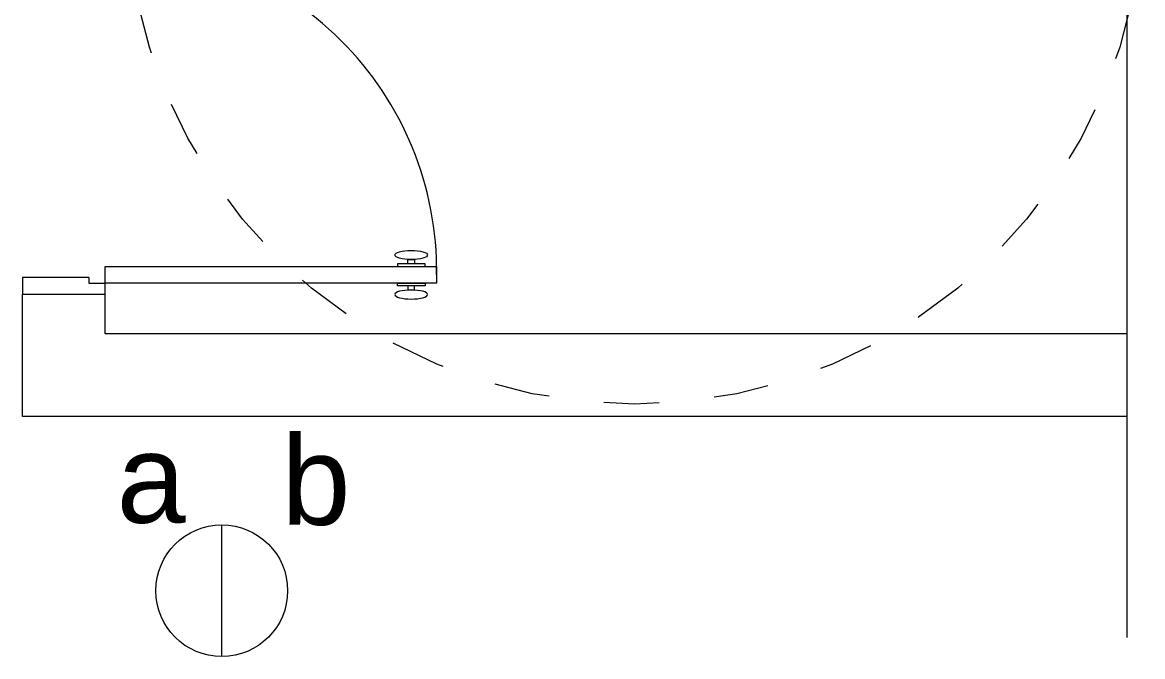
# Model space of a CAD drawing. Header units: metres. Extents: x 1628 to 1845, y 824 to 931.
# Drawn here: x 1842.009 to 1844.037, y 837.772 to 838.921 of the extents above; entities that cross this region are included whole.
import ezdxf

# ---------------------------------------------------------------- set-up
doc = ezdxf.new("R2010")
doc.units = ezdxf.units.M
doc.header["$LTSCALE"] = 0.15
doc.linetypes.add('HIDDEN2', pattern=[0.1875, 0.125, -0.0625])
for name, color, linetype, lineweight in [('Alvenaria', 170, 'Continuous', 0), ('Alvenaria ext', 5, 'Continuous', 5), ('Caixilho', 120, 'Continuous', 0), ('esquadrias', 2, 'Continuous', 0), ('Sistema elétrico', 54, 'Continuous', 0)]:
    doc.layers.add(name, color=color, linetype=linetype, lineweight=lineweight)
doc.styles.add('Lunardi', font='arial.ttf', dxfattribs={"height": 0.15})

# ---------------------------------------------------------------- blocks, each defined once
blk = doc.blocks.new('porta060a')
at = {"layer": 'Caixilho'}
for p, q in [((0.15, 0.63), (0.12, 0.63)), ((0.12, 0.63), (0.12, 0.63)), ((0.12, 0.63), (0.12, 0.62))]:
    blk.add_line(p, q, dxfattribs=at)
for points in [[(0.12, 0.62), (0, 0.62), (0, 0.65), (0.15, 0.65), (0.15, 0.63)], [(0.12, 0.03), (0, 0.03), (0, 0), (0.15, 0), (0.15, 0.02)], [(0.12, 0.03), (0.12, 0.02), (0.15, 0.02)]]:
    blk.add_lwpolyline(points, dxfattribs=at)
for points in [[(0.7098, 0.055), (0.6981, 0.055), (0.6981, 0.0626), (0.7098, 0.0626)], [(0.15, 0.02), (0.15, 0.05), (0.75, 0.05), (0.75, 0.02)], [(0.679, 0.05), (0.729, 0.05), (0.729, 0.055), (0.679, 0.055)], [(0.679, 0.02), (0.729, 0.02), (0.729, 0.015), (0.679, 0.015)], [(0.7098, 0.015), (0.6981, 0.015), (0.6981, 0.0074), (0.7098, 0.0074)]]:
    blk.add_lwpolyline(points, close=True, dxfattribs=at)
blk.add_arc((0.1624, 0.0425), 0.5876, 359.2687, 91.2108, dxfattribs=at)
blk.add_ellipse((0.704, 0.0708), major_axis=(-0.0297, 0), ratio=0.275862, dxfattribs=at)
at = {"layer": 'Caixilho', "extrusion": (0, 0, -1)}
blk.add_ellipse((0.704, -0.0008), major_axis=(-0.0297, 0), ratio=0.275862, dxfattribs=at)

msp = doc.modelspace()

# ---------------------------------------------------------------- linework, layer by layer
at = {"layer": 'Alvenaria'}
for p, q in [((1844.0087, 837.8068), (1844.0087, 839.8568)), ((1842.0087, 838.2068), (1842.0087, 838.4287)), ((1842.1587, 838.3568), (1842.1587, 838.4287)), ((1844.0087, 838.3568), (1842.1587, 838.3568)), ((1844.0087, 838.2068), (1842.0087, 838.2068))]:
    msp.add_line(p, q, dxfattribs=at)
at = {"layer": 'Alvenaria ext'}
msp.add_line((1844.0087, 838.3568), (1844.0087, 839.7068), dxfattribs=at)
at = {"layer": 'esquadrias', "linetype": 'HIDDEN2'}
msp.add_circle((1843.1171, 839.1494), 0.9198, dxfattribs=at)
at = {"layer": 'Sistema elétrico', "lineweight": 0}
msp.add_line((1842.3696, 837.7722), (1842.3696, 838.0108), dxfattribs=at)
msp.add_circle((1842.3696, 837.8915), 0.1193, dxfattribs=at)

# ---------------------------------------------------------------- block references
at = {"layer": 'Alvenaria ext'}
msp.add_blockref('porta060a', (1842.0087, 838.4287), dxfattribs=at)

# ---------------------------------------------------------------- texts
at = {"layer": 'Sistema elétrico', "lineweight": 0, "char_height": 0.1612, "width": 0.608444, "attachment_point": 1, "style": 'Lunardi'}
for s, insert in [('b', (1842.4776, 838.172)), ('a', (1842.1792, 838.1758))]:
    msp.add_mtext(s, dxfattribs=dict(at, insert=insert))

doc.saveas('drawing.dxf')
